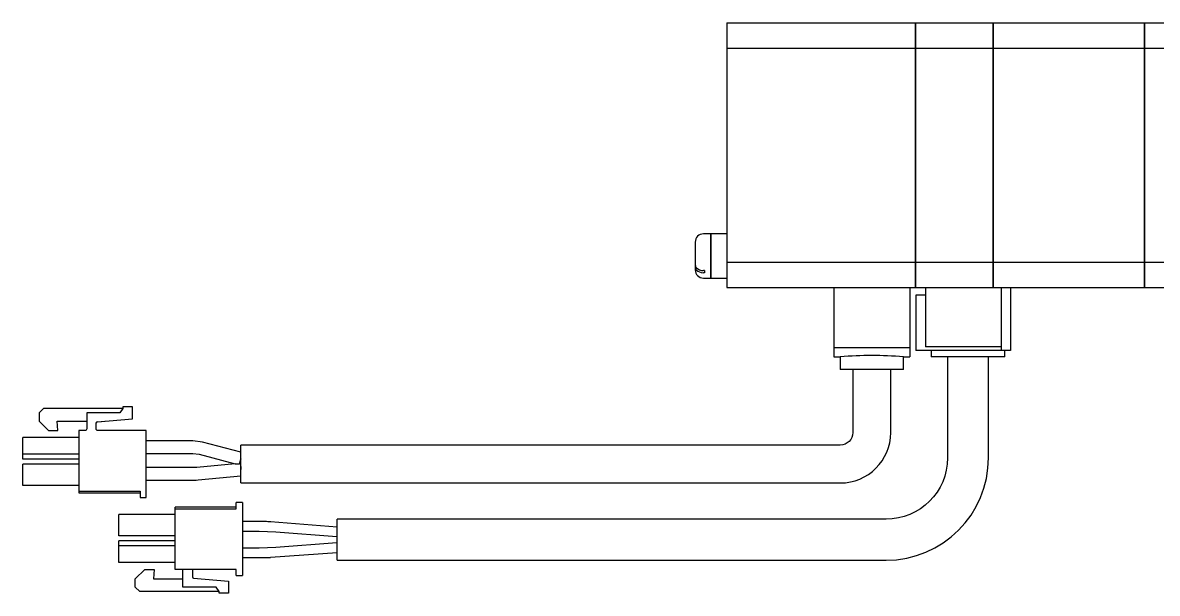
# Model space of a CAD drawing. Extents: x 0 to 1538, y -8 to 1191.
# Drawn here: x 387.2 to 567, y 236.1 to 326.6 of the extents above; entities that cross this region are included whole.
import ezdxf

# ---------------------------------------------------------------- set-up
doc = ezdxf.new("R2010")
doc.units = 0
doc.header["$LTSCALE"] = 0.5
doc.layers.add('MSM_CONTINUOUS', color=7, linetype='CONTINUOUS')

msp = doc.modelspace()

# ---------------------------------------------------------------- linework, layer by layer
at = {"layer": 'MSM_CONTINUOUS'}
for p, q in [((498.76, 326.6), (528.71, 326.6)), ((498.76, 326.6), (498.76, 284.6)), ((528.71, 284.6), (528.71, 326.6)), ((528.71, 326.55), (528.76, 326.55)), ((528.76, 326.6), (541.01, 326.6)), ((528.76, 284.6), (528.76, 326.6)), ((541.01, 284.6), (541.01, 326.6)), ((541.01, 326.55), (541.06, 326.55)), ((541.06, 326.6), (565.01, 326.6)), ((541.06, 284.6), (541.06, 326.6)), ((565.01, 284.6), (565.01, 326.6)), ((565.01, 326.55), (565.06, 326.55)), ((565.06, 326.6), (583.76, 326.6)), ((565.06, 284.6), (565.06, 326.6)), ((498.76, 322.57), (528.71, 322.57)), ((528.71, 322.31), (528.76, 322.31)), ((528.76, 322.57), (541.01, 322.57)), ((541.01, 322.31), (541.06, 322.31)), ((541.06, 322.57), (565.01, 322.57)), ((565.01, 322.31), (565.06, 322.31)), ((565.06, 322.57), (573.76, 322.57)), ((493.76, 291.8), (493.76, 287.4)), ((496.21, 293.1), (495.06, 293.1)), ((496.21, 293.1), (496.21, 286.1)), ((496.26, 293.05), (496.21, 293.05)), ((496.26, 293.1), (496.26, 286.1)), ((498.76, 293.1), (496.26, 293.1)), ((498.76, 288.63), (528.71, 288.63)), ((528.71, 288.89), (528.76, 288.89)), ((528.76, 288.63), (541.01, 288.63)), ((541.01, 288.89), (541.06, 288.89)), ((541.06, 288.63), (565.01, 288.63)), ((565.01, 288.89), (565.06, 288.89)), ((565.06, 288.63), (573.76, 288.63)), ((495.26, 287.31), (495.06, 287.31)), ((495.26, 286.95), (495.06, 286.95)), ((495.06, 286.1), (496.21, 286.1)), ((495.26, 287.31), (495.26, 286.95)), ((496.21, 286.15), (496.26, 286.15)), ((496.26, 286.1), (498.76, 286.1)), ((498.76, 284.6), (528.71, 284.6)), ((515.76, 284.6), (515.76, 273.6)), ((527.76, 284.6), (527.76, 273.6)), ((528.71, 284.65), (528.76, 284.65)), ((528.76, 284.6), (565.01, 284.6)), ((530.26, 284.6), (530.26, 275.2)), ((541.01, 284.65), (541.06, 284.65)), ((542.26, 284.6), (542.26, 274.6)), ((543.76, 284.6), (543.76, 274.6)), ((565.01, 284.65), (565.06, 284.65)), ((565.06, 284.6), (607.76, 284.6)), ((530.26, 283.4), (528.76, 283.4)), ((528.76, 283.4), (528.76, 274.6)), ((542.26, 275.2), (530.26, 275.2)), ((527.76, 275.03), (515.76, 275.03)), ((515.76, 273.6), (516.76, 273.6)), ((516.76, 273.6), (516.76, 271.6)), ((526.76, 273.6), (527.76, 273.6)), ((526.76, 271.6), (526.76, 273.6)), ((543.76, 274.6), (528.76, 274.6)), ((531.19, 274.6), (531.19, 273.6)), ((542.83, 273.6), (531.19, 273.6)), ((533.76, 273.6), (533.76, 257.6)), ((540.26, 257.6), (540.26, 273.6)), ((542.83, 273.6), (542.83, 274.6)), ((526.76, 271.6), (516.76, 271.6)), ((518.76, 271.6), (518.76, 261.6)), ((524.76, 261.6), (524.76, 271.6)), ((390.46, 265.4), (389.76, 264.7)), ((389.76, 264.7), (389.76, 263.4)), ((403.06, 265.4), (390.46, 265.4)), ((397.31, 264.7), (397.31, 262.2)), ((402.56, 264.7), (397.31, 264.7)), ((403.06, 265.4), (402.56, 264.7)), ((403.06, 265.7), (403.06, 265.4)), ((404.56, 265.7), (403.06, 265.7)), ((404.56, 263.79), (404.56, 265.7)), ((389.76, 263.4), (391.26, 261.9)), ((389.76, 263.4), (391.26, 261.9)), ((392.63, 263.4), (397.31, 263.4)), ((392.76, 261.9), (392.63, 263.4)), ((392.63, 263.4), (397.31, 263.4)), ((398.81, 262.2), (398.81, 263.1)), ((399, 263.3), (404.56, 263.79)), ((399, 263.3), (404.56, 263.79)), ((399, 263.3), (400.15, 263.4)), ((399, 263.3), (400.15, 263.4)), ((400.15, 263.4), (400.15, 263.4)), ((396.06, 260.8), (387.16, 260.8)), ((387.16, 257.4), (387.16, 260.8)), ((391.26, 261.9), (392.76, 261.9)), ((391.26, 261.9), (392.76, 261.9)), ((397.01, 261.9), (396.06, 261.9)), ((396.06, 261.9), (396.06, 252.3)), ((406.76, 261.9), (399.11, 261.9)), ((406.76, 251.3), (406.76, 261.9)), ((414.12, 260.27), (406.76, 260.27)), ((415.64, 260.08), (414.12, 260.27)), ((421.76, 258.48), (415.64, 260.08)), ((421.76, 253.6), (421.76, 259.6)), ((516.76, 259.6), (421.76, 259.6)), ((396.06, 258.15), (387.16, 258.15)), ((396.06, 257.4), (387.16, 257.4)), ((396.06, 257.4), (387.16, 257.4)), ((406.76, 258.27), (414.12, 258.27)), ((414.12, 258.27), (415.13, 258.15)), ((415.13, 258.15), (420.82, 256.66)), ((421.76, 257.45), (421.54, 256.61)), ((421.58, 256.74), (421.76, 257.45)), ((396.06, 256.6), (387.16, 256.6)), ((387.16, 253.2), (387.16, 256.6)), ((414.67, 256.07), (406.76, 256.07)), ((414.76, 256.08), (414.67, 256.07)), ((420.82, 256.66), (414.76, 256.08)), ((420.82, 256.66), (421.54, 256.61)), ((421.58, 256.74), (421.54, 256.61)), ((421.54, 256.61), (421.58, 256.74)), ((421.67, 256.75), (421.58, 256.74)), ((421.67, 256.75), (421.76, 255.75)), ((406.76, 254.07), (414.67, 254.07)), ((414.67, 254.07), (414.96, 254.09)), ((414.96, 254.09), (421.76, 254.75)), ((421.76, 253.6), (516.76, 253.6)), ((396.06, 253.2), (387.16, 253.2)), ((396.06, 253.2), (387.16, 253.2)), ((396.06, 252.3), (405.76, 252.3)), ((396.06, 252.3), (405.76, 252.3)), ((396.06, 252.3), (396.06, 252.05)), ((396.06, 252.05), (405.76, 252.05)), ((405.76, 252.3), (405.76, 251.3)), ((405.76, 251.3), (406.76, 251.3)), ((405.76, 251.3), (406.76, 251.3)), ((422.01, 250.5), (421.01, 250.5)), ((421.01, 249.5), (421.01, 250.5)), ((422.01, 250.5), (422.01, 238.9)), ((402.41, 245.2), (402.41, 248.6)), ((411.31, 248.6), (402.41, 248.6)), ((411.31, 239.9), (411.31, 249.75)), ((421.01, 249.75), (411.31, 249.75)), ((411.31, 249.5), (421.01, 249.5)), ((425.62, 247.47), (422.01, 247.47)), ((437.01, 246.6), (426.47, 247.44)), ((437.01, 241.35), (437.01, 247.85)), ((524.01, 247.85), (437.01, 247.85)), ((411.31, 245.2), (402.41, 245.2)), ((422.01, 245.97), (424.64, 245.97)), ((424.64, 245.97), (427.28, 245.87)), ((427.28, 245.87), (436.95, 245.1)), ((411.31, 244.4), (402.41, 244.4)), ((402.41, 241), (402.41, 244.4)), ((411.31, 243.65), (402.41, 243.65)), ((424.65, 243.27), (422.01, 243.27)), ((427.27, 243.37), (424.65, 243.27)), ((436.96, 244.1), (427.27, 243.37)), ((436.96, 244.1), (437.01, 244.07)), ((411.31, 241), (402.41, 241)), ((422.01, 241.77), (425.64, 241.77)), ((426.44, 241.81), (437.01, 242.6)), ((437.01, 241.35), (524.01, 241.35)), ((405.01, 238.4), (406.51, 239.9)), ((406.51, 239.9), (408.01, 239.9)), ((408.01, 239.9), (407.88, 238.4)), ((421.01, 239.9), (411.31, 239.9)), ((412.56, 237.1), (412.56, 239.6)), ((414.06, 239.6), (414.06, 238.7)), ((421.01, 238.9), (421.01, 239.9)), ((405.01, 237.1), (405.01, 238.4)), ((407.88, 238.4), (412.56, 238.4)), ((414.25, 238.5), (419.81, 238.01)), ((419.81, 238.01), (419.81, 236.1)), ((421.01, 238.9), (422.01, 238.9)), ((405.71, 236.4), (405.01, 237.1)), ((418.31, 236.4), (405.71, 236.4)), ((417.81, 237.1), (412.56, 237.1)), ((418.31, 236.4), (417.81, 237.1)), ((418.31, 236.1), (418.31, 236.4)), ((419.81, 236.1), (418.31, 236.1))]:
    msp.add_line(p, q, dxfattribs=at)
for centre, radius, start, end in [((495.06, 291.8), 1.3, 90, 180), ((494.51, 287.9), 0.751, 181.7681, 218.8955), ((494.52, 288.25), 0.754, 185.8166, 221.8939), ((495.06, 287.4), 1.3, 180, 270), ((494.98, 288.36), 1.41, 221.3743, 272.8178), ((494.97, 288.69), 1.39, 222.8199, 273.04), ((521.76, 213.81), 60, 85.2198, 94.7802), ((399.01, 263.1), 0.2, 95, 180), ((399.01, 263.1), 0.2, 95, 180), ((516.76, 261.6), 8, 270, 0), ((524.01, 257.6), 16.25, 270, 0), ((425.62, 236.72), 10.75, 85.452, 90), ((436.95, 245.18), 0.0773, 270.4162, 320.9521), ((425.64, 252.52), 10.75, 270, 274.2892), ((412.26, 239.6), 0.3, 0, 90), ((414.36, 239.6), 0.3, 90, 180), ((414.26, 238.7), 0.2, 180, 265)]:
    msp.add_arc(centre, radius, start, end, dxfattribs=at)
at = {"layer": 'MSM_CONTINUOUS', "extrusion": (0, 0, -1)}
for centre, radius, start, end in [((-399.01, 263.1), 0.2, 360, 85), ((-399.01, 263.1), 0.2, 360, 85), ((-397.01, 262.2), 0.3, 180, 270), ((-399.11, 262.2), 0.3, 270, 360), ((-516.76, 261.6), 2, 180, 270), ((-524.01, 257.6), 9.75, 180, 270)]:
    msp.add_arc(centre, radius, start, end, dxfattribs=at)

doc.saveas('drawing.dxf')
